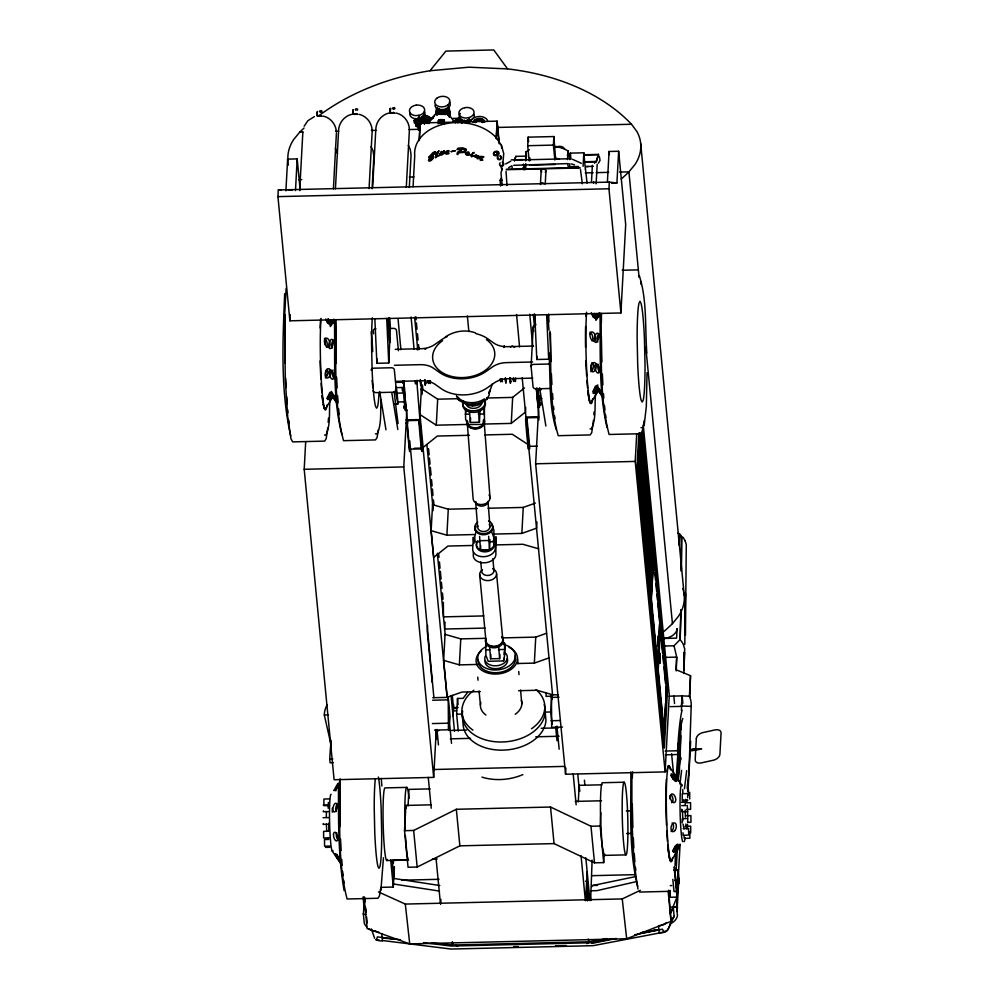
<?xml version="1.0" encoding="UTF-8"?>
<svg xmlns="http://www.w3.org/2000/svg" width="999" height="999" viewBox="0 0 999 999"><rect width="100%" height="100%" fill="white"/><g stroke="black" fill="none" stroke-linecap="round" stroke-linejoin="round"><path stroke-width="1.5" d="M684.053 653.983L684.065 655.744L684.165 653.846M334.428 319.742C335.327 357.879 332.305 397.614 341.933 434.652M335.389 319.618C336.413 359.79 333.279 401.673 343.531 440.671L375.549 439.91L377.085 437.475L378.396 429.62M335.889 319.717L336.163 363.536M338.461 784.702C338.474 819.992 338.012 855.681 344.106 890.559M339.435 781.73C340.359 820.641 337.262 861.2 347.103 899L377.972 898.263L379.42 895.966L380.656 888.548M403.534 388.998L403.708 388.012M510.514 380.282L510.489 378.134M593.568 183.254L593.656 181.593M594.655 163.249L594.742 161.576M599.999 313.561C600.611 351.436 598.426 390.509 607.005 427.497M600.973 313.436C601.997 353.609 598.863 395.479 609.103 434.478L641.121 433.728M601.373 322.615L601.46 313.524M631.892 774.774C631.905 812.886 631.393 851.423 637.974 889.073M647.052 372.639L646.328 406.318L644.205 425.374M680.981 609.777L680.144 639.497L674.038 645.791L663.124 646.041M681.343 570.891L681.668 536.663L678.496 536.85M684.015 652.335L683.89 670.317L684.552 652.197M685.376 593.906L684.827 633.928M685.426 593.156L684.802 644.492M685.439 635.277L686.276 544.455L685.014 540.596M680.881 610.127L680.144 639.497L683.041 643.693L684.702 648.875L683.865 673.488M681.268 571.116L681.605 536.788M434.54 730.119L448.451 729.782L448.226 697.364L432.779 697.727M562.487 727.072L551.673 727.334L551.448 694.904L558.441 694.742M677.784 779.844L678.284 747.627M525.237 169.443L525.324 165.022M525.636 169.568L525.749 163.674M525.811 160.727L525.986 151.873A31.893 22.902 3.1 0 1 529.445 149.788M390.247 109.515L390.234 109.902M676.248 670.953L676.71 657.117L674.038 645.791M684.79 596.828L684.889 593.781M681.093 721.266L679.445 770.167L678.134 780.906M681.443 710.576L682.155 695.891L689.41 696.203A42.27 29.421 1.9 0 1 691.183 706.405L689.023 770.803L687.25 787.2A27.148 7.93 -78.5 0 1 687.287 788.773M680.819 735.664L679.994 760.064L678.383 743.343M681.018 729.57L681.118 726.51M681.905 703.371L682.155 695.891L669.193 696.191M689.797 697.165L690.521 675.711L676.036 669.705L676.71 657.117L664.26 657.404M285.214 314.722L285.214 363.224M317.245 113.274L317.257 112.775M317.133 115.921L317.32 111.526M330.032 399.762C328.771 411.338 330.944 424.288 325.974 435.04L324.525 435.064M328.172 808.228L328.384 802.409M340.085 778.808L340.147 826.56M390.209 110.514C391.533 104.883 388.136 112.6 391.62 112.987M381.206 400.099C380.032 411.188 382.018 423.576 377.197 433.816L375.412 433.866M383.454 857.704L380.906 890.384M403.097 382.492L403.009 383.316L402.834 381.143M405.507 407.992L405.407 408.816L405.282 407.942M425.374 382.305L425.212 383.678L425 382.217M540.222 398.102L539.423 407.342A51.424 3.859 88.6 0 1 537.574 388.211M595.616 393.569C594.355 405.157 596.515 418.106 591.545 428.846L590.097 428.883M630.819 771.902C631.168 809.889 628.408 849.425 637.699 886.375M632.33 777.721L632.542 771.852M675.062 865.421L675.536 852.222M352.972 111.9L353.022 110.714M353.072 109.74L352.884 114.136C345.13 115.247 339.048 122.29 338.611 130.045L335.427 188.811M390.322 112.887L390.509 108.491M680.369 760.501L680.481 757.392M680.719 759.864L680.794 757.667M317.357 115.921L317.195 114.61M484.115 414.747L484.378 407.13L484.465 418.818L483.191 424.4L467.732 424.538L465.596 418.993L465.459 408.691M467.732 424.538L467.844 421.803M483.191 424.4L483.366 420.279M489.622 541.758L493.968 541.708L493.881 530.032L491.758 524.487M317.183 114.885L318.644 116.021M353.009 110.976L353.284 109.753M489.985 539.61L489.51 549.775L480.457 549.9L479.607 536.426M480.457 549.9L480.669 545.554M489.51 549.775L488.648 536.288M499.837 654.382L499.637 658.628L490.596 658.766L490.796 654.52M460.527 400.811L458.616 400.062L458.703 398.464M480.032 410.402L479.42 422.227L470.379 422.44L470.604 418.007M470.591 404.757L472.502 405.507L474.5 404.657L474.587 403.072M485.002 400.224L487 399.388L487.087 397.789M618.643 151.261L625.699 224.575L620.916 312.949L289.897 320.816L277.934 196.628L278.296 189.96L609.315 182.105L616.92 182.979L618.643 151.261L609.065 151.486L607.429 181.693M285.901 190.834L287.625 159.128L297.19 158.903L300.162 189.785M295.479 190.609L297.19 158.903M289.897 320.816L290.234 314.61M299.688 190.597L302.859 131.831M317.532 111.526L317.257 112.7M436.276 729.545L433.691 777.384L334.103 779.744L304.195 469.293L305.694 441.683M333.404 188.861L336.413 133.179M353.097 114.136L352.934 112.937L354.183 114.223M369.068 188.624L372.165 131.393M372.09 188.761L373.851 156.294L373.027 150.612L371.079 146.641M372.652 187.562L375.836 128.784C376.273 120.979 382.43 113.948 390.234 112.837M390.109 112.875L390.297 108.479M389.76 318.094A185.414 13.936 88.6 0 0 390.359 327.123L388.748 363.012L376.885 363.299L377.123 358.753M364.136 898.376L363.811 904.482L366.009 911.637M364.16 900.986L363.424 914.435L366.133 914.36M406.293 187.362L409.39 130.145M409.315 187.512L411.076 155.032L410.252 149.363L408.304 145.379M394.955 403.996L397.927 403.933L397.177 393.144A185.414 13.936 88.6 0 1 396.241 387.025M413.062 186.713L414.735 155.694A44.63 32.055 3.1 0 1 444.73 123.926A44.63 32.055 3.1 0 1 496.216 137.675L501.411 145.317L503.733 153.584L503.009 161.913M403.683 381.368L403.746 391.121M420.092 125.075L419.255 140.584L420.042 122.964L497.115 121.141L499.3 143.856M433.691 777.384L403.783 466.933L406.868 409.915M407.105 420.654L409.715 451.66A90.31 6.793 88.6 0 1 406.968 423.139L407.105 420.654L419.155 420.367L420.017 429.37M407.704 419.592L407.492 423.526L403.534 380.644M409.752 440.771L433.903 697.702M393.381 863.336L393.556 860.226M381.031 887.349L393.306 887.05L394.418 866.645M414.285 448.276L423.077 448.064L422.902 451.348L421.765 451.373A90.31 6.793 88.6 0 1 419.018 422.852L419.155 420.367M469.455 435.289L437.325 436.051L423.126 447.415L419.967 414.548L421.378 388.549L437.687 399.188L459.115 398.676M437.4 107.855L436.376 109.178L437.375 108.117M422.902 451.348A90.31 6.793 88.6 0 1 420.154 422.827L416.983 383.416M438.249 123.851L438.424 120.679M421.765 451.373L421.466 444.38M624.225 782.217L602.484 782.729A36.339 2.735 88.6 0 0 600.549 818.456L601.935 844.317L604.108 855.394L603.696 862.599L594.505 862.824L554.058 843.606L459.865 845.841L417.17 867.032L408.042 867.257L404.52 830.681L405.894 805.431L431.306 804.819M442.982 123.464L443.956 123.252M443.169 120.767L444.13 120.08L443.643 120.941L443.169 120.105M444.193 123.714L444.355 120.542M408.067 805.918L408.953 789.385L430.132 788.885M448.114 107.592L449.3 108.866L448.101 107.855M468.406 424.425L436.276 425.187L437.687 399.188M472.402 545.479L447.927 546.053L433.728 557.417L431.143 530.669L432.555 504.67L448.289 509.19L477.36 508.503M427.622 625.411L427.297 631.53L432.18 682.18L432.417 677.584M474.413 534.54L446.878 535.189L448.289 509.19M436.65 734.627L436.401 739.173L435.726 732.192M445.03 622.09L444.655 629.033L484.99 628.084M480.344 691.608L461.988 692.045L447.202 697.302L443.643 660.364L445.054 634.365L460.776 638.885L485.264 638.311M447.202 697.302L447.365 694.243M440.671 903.958L440.921 899.412M453.022 715.896L453.633 704.645M458.279 731.131L456.643 714.21L457.505 698.463L463.149 698.326L467.495 692.482M477.734 664.447L459.378 664.884L460.776 638.885M473.426 552.26L473.276 555.219A11.339 7.842 -5.5 0 0 484.153 562.824A11.339 7.842 -5.5 0 0 495.879 554.682L495.929 536.75L495.292 548.563A11.339 7.842 -5.5 0 1 483.553 556.718A11.339 7.842 -5.5 0 1 472.689 549.1L473.326 537.287L473.913 543.394M497.115 121.141L496.216 137.675L496.328 138.749L497.165 123.239L499.038 142.707M501.66 643.231L504.557 643.156L504.72 654.757L503.621 660.913L488.174 661.276L485.889 655.207L485.714 643.606L485.976 646.253M483.716 424.063L511.251 423.401L512.662 397.402L524.487 387.937M525.511 160.627L525.986 151.873M529.133 160.627L527.697 145.704L528.159 137.163L553.871 136.551L555.581 158.804M529.795 160.839L529.945 157.979M503.621 660.913L503.758 658.391M525.699 407.455L525.449 412.05L511.251 423.401M538.823 420.017L538.961 417.52L526.898 417.807L529.645 446.328L529.507 448.813L528.384 448.838A90.31 6.793 88.6 0 1 525.636 420.329L525.811 417.045L538.998 416.733L536.313 388.324M529.507 448.813A90.31 6.793 88.6 0 1 526.76 420.292L526.898 417.807M540.447 183.928L541.158 170.779M494.305 534.065L521.853 533.416L523.251 507.417L535.352 503.109M550.674 388.486L536.076 388.823A2.835 2.035 3.1 0 1 533.054 386.863L531.093 366.483L533.229 327.098A2.835 2.035 3.1 0 1 535.851 324.987M528.384 448.838L528.558 445.566L552.572 694.879M545.242 183.941L545.941 171.029M548.926 354.67L548.676 359.215L536.813 359.49L536.975 356.468M643.256 425.087L669.28 695.179L665.122 771.89L565.546 774.25L535.639 463.798L538.886 403.758M541.908 398.539L539.11 398.601L539.26 395.854M554.845 160.015L553.409 145.105L553.871 136.551M536.962 522.04L536.638 528.159L521.853 533.416M517.507 663.511L534.34 663.111L535.751 637.112L546.503 633.291M567.519 159.628L567.994 150.874A31.893 22.902 3.1 0 0 555.581 146.391M569.78 163.674L569.617 166.683L578.596 166.471M570.029 159.153L570.354 153.134L583.816 152.81L585.389 169.193M546.191 693.431L546.041 696.353L551.685 696.216L550.836 711.975L552.022 724.275M583.079 166.358L583.816 152.81M591.445 182.417L592.37 165.322M596.141 183.853L597.19 164.223M565.546 774.25L565.871 768.081M620.916 312.949L608.953 188.774L609.315 182.105M578.284 801.872L579.183 785.339L601.873 784.802M585.601 900.524L587.162 871.727M585.614 881.23L586.8 881.193L587.375 900.898M590.634 900.449L592.12 860.102M603.696 862.599L600.174 826.036L600.886 812.774M665.122 771.89L635.214 461.426L636.713 433.816M638.836 433.042L637.087 465.222L664.335 748.076L667.407 691.383L642.245 430.169M639.622 432.717L637.861 465.397L664.11 737.899L666.633 691.208L641.683 432.13M638.111 467.982L639.997 432.967L652.384 561.463M650.486 596.478L653.009 549.787M652.297 611.338L651.123 599.15L653.671 557.454L651.41 599.138L657.729 664.685L656.555 655.544M657.792 644.442L658.241 636.101L658.703 637.861A8.854 0.662 88.6 0 1 658.254 646.203L658.541 636.101M657.429 664.685L658.516 644.617M658.853 638.436L659.602 624.55M657.729 664.685L659.69 623.001M660.302 694.43L657.929 669.867L658.341 662.137M658.516 659.053L659.352 643.618M659.515 640.521L660.489 628.171L658.229 669.854L664.298 732.804L663.548 728.209M659.615 663.411L659.914 653.471M664.647 638.423L664.647 638.349A13.774 9.528 -5.5 0 0 677.097 628.571L676.585 638.136L662.849 638.473L664.647 638.349M663.998 732.816L664.572 722.002M664.834 717.382L665.584 703.483M665.834 698.85L665.809 686.525M664.298 732.804L666.246 691.133M678.121 533.104A10.764 7.492 1.9 0 1 679.932 534.39L679.332 545.367A15.797 10.927 -5.5 0 0 678.945 542.544M670.079 891.108L669.755 897.277L676.997 897.102L678.059 869.992L673.763 870.104M669.929 896.702L670.267 890.471M364.086 896.977L367.132 928.571L409.727 943.905L626.673 938.76L671.041 921.353L668.643 890.209M676.136 870.604L677.297 849.088M672.827 879.357L674 891.508L676.897 891.433L678.059 869.992M669.842 924A16.646 11.963 3.1 0 0 677.459 915.871L676.61 906.992L680.107 844.118M677.035 911.425L678.845 878.096M689.41 696.203L690.521 675.711M687.961 791.62L690.684 741.258M695.828 749.487C682.042 750.037 719.13 746.628 690.346 750.948M676.161 777.484L679.32 734.377M681.355 706.668L682.155 695.891L682.866 703.346M284.678 293.669C282.767 340.821 280.294 389.785 290.709 435.876M286.126 288.336L284.528 317.807L285.302 379.832L287.724 416.908L290.971 438.736L292.645 441.883L324.65 441.121L326.198 438.686L327.722 428.009M328.172 422.34L328.496 418.106M405.644 409.977L405.307 410.527A51.424 3.859 88.6 0 1 403.459 391.396L403.371 389.398M406.78 409.952L406.431 410.502A51.424 3.859 88.6 0 1 404.583 391.371L404.495 387.4L395.754 387.662M417.095 349.575L417.395 347.827L417.644 348.713M418.793 349.538L419.218 348.027M420.829 382.992L420.691 383.778L420.442 381.643M503.933 347.515L504.233 345.754L504.483 346.653M505.969 380.969L505.831 381.768L505.419 377.672M538.636 406.818L538.286 407.367A51.424 3.859 88.6 0 1 536.451 388.236M539.61 405.157L539.46 402.235L539.622 403.958M593.418 420.404L591.77 432.492L590.234 434.927L558.216 435.689C548.676 402.185 551.635 365.884 549.925 331.243M593.856 414.747L594.068 411.913M644.193 420.604L642.657 431.293M682.579 801.885L682.767 799.45M432.617 118.494L433.004 117.445M677.509 780.394L679.819 761.5M679.944 784.065L681.618 770.316M686.7 770.654L684.452 788.723M448.451 729.782L450.124 717.12L448.226 697.364M510.452 381.293L510.139 380.194M685.302 838.086L684.303 841.658M421.128 383.604L420.729 385.502L420.267 379.695M510.789 381.468L510.402 383.366L510.102 379.508M503.958 654.607L505.069 648.451L504.557 643.156M475.012 530.207L475.974 526.023M475.999 531.493L474.737 537.075L475.112 541.895L479.458 541.845M438.449 120.954L439.523 120.13L438.686 120.929C438.424 119.281 443.993 118.918 444.38 120.804M506.031 171.328L506.993 185.552M418.156 129.071L418.481 128.421M419.605 129.558L418.918 130.37L418.181 129.62M415.322 120.954L415.472 118.806M416.833 126.636L418.019 126.661L416.196 126.311L416.121 119.168M416.196 126.311L416.433 119.293M415.709 118.519L414.061 120.479L416.595 121.428L416.745 119.281M323.464 810.876L323.239 811.712L328.808 811.588M323.326 823.526L323.102 824.375L328.671 824.237M325.824 846.54L325.587 847.389L329.77 847.289M689.697 792.344L689.71 799M689.847 831.593L689.859 838.248L684.29 838.373L684.04 835.888M514.473 160.614L515.809 156.368L526.723 156.106M514.485 160.901L515.809 156.368M583.766 162.063L596.241 161.776L598.463 154.408L584.427 154.733M596.241 161.776L598.463 154.408M492.495 383.678L489.011 393.406L489.747 390.297L489.16 395.017A17.008 11.913 -5.6 0 1 472.327 404.295A17.008 11.913 -5.6 0 1 456.418 395.816M675.761 851.66L677.559 847.964M670.329 913.411L676.997 897.102M502.172 168.144L500.998 173.064L502.172 185.202M670.866 912.936L673.276 907.354L677.634 907.242M670.516 924.038L668.181 929.07A8.067 5.307 28.7 0 1 664.298 931.43L663.673 931.455A8.079 2.11 76.9 0 1 662.462 929.195L637.587 933.965M673.276 907.354L674.138 916.233L668.006 929.42A8.204 5.694 10.4 0 1 659.203 932.492L658.541 925.661A8.067 5.582 -5.5 0 0 666.483 922.552M304.133 126.236L307.879 120.704L314.385 116.608M500.549 185.989L500.149 180.27L501.336 178.097M437.699 153.297L438.336 151.898L436.388 154.995L439.011 150.687L435.839 154.508L435.564 157.805L438.261 155.632L436.188 156.656L437.35 154.333M326.024 407.854L325.075 409.465L324.051 407.642A49.163 3.696 88.6 0 1 323.289 404.096M591.595 401.673L590.646 403.284L589.635 401.461A49.163 3.696 88.6 0 1 587.961 391.246M671.728 859.877L670.841 861.4L669.879 859.677M325.986 408.054L332.068 397.889M597.652 391.708L591.57 401.86A50.762 3.821 88.6 0 1 587.874 390.946M677.572 850.449L671.703 860.064A47.977 3.609 88.6 0 1 669.829 859.639M505.956 383.341L505.432 378.846M438.486 120.817L444.368 120.679M678.159 846.977L678.733 846.103M673.726 851.91L676.897 844.992M318.219 116.221A201.573 139.448 -5.5 0 1 430.007 70.754L445.904 51.086L493.756 49.95L507.567 68.906A201.573 139.448 -5.5 0 1 631.493 124.263L636.887 131.518A60.689 41.983 -5.5 0 1 635.102 164.348L628.92 171.865A201.573 139.448 -5.5 0 1 621.228 179.021M428.034 122.777L435.127 114.348L448.426 114.036L454.632 122.14M427.972 123.489L434.115 116.433M428.796 123.489L428.359 123.027L429.233 123.489M304.058 128.034A201.573 139.448 -5.5 0 0 299.75 132.143L293.556 139.673A60.689 41.983 -5.5 0 0 287.974 160.402M663.598 631.78A201.573 139.448 -5.5 0 0 672.439 623.626L678.621 616.108A60.689 41.983 -5.5 0 0 683.828 592.607M318.918 116.209L320.404 115.397L322.003 116.184M319.255 116.284L320.417 115.634L321.678 116.259M357.317 110.327L357.704 109.291L356.456 108.679L355.282 109.316L355.819 110.34M354.67 114.435L356.156 113.611L357.742 114.398M355.007 114.498L356.168 113.849L357.43 114.473M391.895 113.174L393.381 112.35L394.967 113.137M392.232 113.249L393.394 112.6L394.655 113.224M448.851 115.322L449.862 114.261L448.838 115.584A6.244 4.483 3.1 0 0 443.231 112.288A6.244 4.483 3.1 0 0 437.237 114.648M598.451 163.162L600.049 160.352L599.288 156.219M475.224 122.502A3.721 2.572 -5.5 0 1 475.799 121.204L474.787 119.892L474.075 120.529A5.757 3.984 -5.5 0 0 473.201 122.552M679.682 844.917L678.783 848.251L675.774 852.547M425.012 349.388L426.086 348.601M505.619 163.986L510.739 161.201M508.666 167.695L511.038 166.221M482.879 119.343L480.919 120.142A3.721 2.572 -5.5 0 0 477.21 120.217L475.324 119.518L476.248 119.018A5.757 3.984 -5.5 0 1 482.005 118.881L482.879 119.343L483.104 121.741M484.69 122.278A5.757 3.984 -5.5 0 0 484.028 120.292L483.366 119.693L482.23 121.054A3.721 2.572 -5.5 0 1 482.654 122.328M438.598 120.554L439.548 120.404M438.661 120.667L439.61 120.504M664.085 931.63L664.035 931.655M445.342 336.975C454.108 331.006 465.596 329.245 475.611 332.917M404.52 830.681L413.648 830.469L456.343 809.277L550.536 807.03L590.983 826.248L600.174 826.036M510.139 381.755L511.288 381.181M378.471 891.932L405.307 904.07L622.252 898.925L640.359 890.296M510.489 347.003L512.212 346.004L514.672 347.252M443.194 120.38L444.155 120.355M443.144 120.492L444.105 120.467M534.34 663.111L549.125 657.854M660.214 653.471L659.914 663.411M320.829 112.3L322.003 111.651L321.466 110.627L319.53 111.101L320.067 112.125M393.806 109.253L394.98 108.604L394.443 107.58L392.507 108.067L393.044 109.091M635.876 881.73L596.965 890.633L590.784 890.783M635.564 876.598L591.733 885.713L591.82 886.65M591.995 943.406L616.333 938.486M634.602 934.789L658.94 929.869M513.711 165.297L568.144 163.599M641.67 932.629L650.349 930.968M653.134 930.444L655.918 929.907M613.174 938.623L591.82 942.719L451.161 946.053L423.539 942.619M664.847 931.955L593.144 945.678L451.036 949.05L382.255 940.484M431.431 942.881L452.747 945.017L588.973 941.782L607.267 938.585M642.345 932.479L659.115 929.545M690.147 749.512L695.616 748.863M416.595 124.675L414.298 122.877L414.061 120.479M586.488 166.671L588.324 166.496M430.007 70.754L468.931 67.195L507.567 68.906M331.081 744.892L324.325 715.122L328.384 714.747M592.869 885.476L597.527 885.351M452.609 118.444L459.815 118.269M299.75 132.143L302.859 132.068M335.564 131.294L338.686 131.219M371.391 130.444L376.061 130.332M408.778 129.558L419.68 129.296M497.552 127.447L631.493 124.263M527.697 145.704L553.409 145.105M567.27 155.145L570.392 155.07M584.44 155.032L598.476 154.695M511.376 159.852L523.039 159.578M516.608 160.015L568.231 158.791M583.753 161.776L596.228 161.476M529.557 165.11L555.282 164.498M522.465 168.032L525.549 167.957M585.651 166.521L593.356 166.346M506.368 169.281L578.808 167.57M506.356 169.705L580.332 167.944M298.726 179.72L301.835 179.645M409.315 177.085L413.986 176.973M585.314 172.902L593.094 172.727M596.216 172.652L608.666 172.352M619.58 172.09L628.92 171.865L639.085 277.435M500.149 180.27L502.41 180.22M611.45 183.104L616.92 182.979M277.934 196.628L608.953 188.774M622.215 270.254L637.462 269.892M390.522 328.446L393.444 328.371A2.835 2.035 3.1 0 1 396.466 330.344L398.426 350.711M395.292 349.325L421.178 348.713A19.106 13.387 -5.6 0 0 434.615 344.618L441.371 339.86A32.88 23.027 -5.6 0 1 447.115 336.576M533.553 346.041L507.042 346.678A19.106 13.387 -5.6 0 1 494.006 343.206L487.724 338.761A32.88 23.027 -5.6 0 0 476.036 333.666M394.455 365.284L420.342 364.66A19.106 13.387 -5.6 0 1 433.379 368.132L439.66 372.577A32.88 23.027 -5.6 0 0 486.014 371.478L492.782 366.72A19.106 13.387 -5.6 0 1 506.218 362.625L532.579 362M549.775 363.998L533.716 364.385A2.835 2.035 3.1 0 0 531.093 366.483M396.041 381.381L421.915 380.769A19.106 13.387 -5.6 0 1 434.965 384.24L441.246 388.686A32.88 23.027 -5.6 0 0 487.599 387.575L494.355 382.829A19.106 13.387 -5.6 0 1 507.792 378.733L532.742 378.134M396.74 382.38L402.909 382.23M397.177 393.144L404.145 392.982M541.058 389.722L538.261 389.785L539.11 398.601M486.65 398.027L512.662 397.402M398.027 401.96L404.995 401.798L404.72 398.851M406.006 419.892L420.329 419.543M405.831 423.176L406.968 423.139M419.018 422.852L420.154 422.827M525.636 420.329L526.76 420.292M640.983 427.672L642.769 427.634M484.765 434.927L512.3 434.265L527.36 444.093M409.852 449.163L421.903 448.876M529.645 446.328L537.187 446.141M304.195 469.293L403.783 466.933M535.639 463.798L635.214 461.426M488.061 508.254L523.251 507.417M495.354 544.93L522.902 544.28L538.623 548.801M483.816 615.921L443.481 616.87L443.344 602.322M502.085 637.911L535.751 637.112M657.954 646.203A8.854 0.662 88.6 0 0 658.403 637.874L658.703 637.861M485.377 649.912L489.722 649.812M498.414 649.6L504.22 649.462M518.593 690.709L536.962 690.272L552.684 694.792M432.642 700.224L448.089 699.849M551.311 697.402L559.04 697.215M458.129 707.454L453.471 707.567L452.297 695.292M453.259 708.503L456.306 708.428M453.484 710.901L456.531 710.826M670.217 706.643L681.793 706.368M456.643 714.21L462.3 714.085L463.086 722.227A41.571 28.759 -5.5 0 0 502.959 750.137A41.571 28.759 -5.5 0 0 545.966 720.254L545.179 712.112L550.836 711.975M432.367 723.563L447.814 723.201M551.036 720.754L560.302 720.529M435.589 730.793L438.698 730.719M449.562 730.469L466.645 730.057M541.183 728.283L558.254 727.884M450.374 738.835L470.554 738.361M535.776 736.812L559.065 736.251M333.204 762.699L330.095 762.774L329.732 759.015L332.842 758.953M665.134 751.048L677.559 750.761A180.382 13.561 88.6 0 1 682.03 710.202M665.496 754.807L677.921 754.507A178.546 13.424 88.6 0 1 682.767 718.506M433.741 769.505L564.647 766.395M406.843 787.387L385.102 787.899A36.339 2.735 88.6 0 0 383.291 828.358A36.339 2.735 88.6 0 0 387.412 859.477M329.47 798.9L323.888 799.038L323.901 805.694L329.483 805.556M323.226 805.057L328.796 804.932M575.224 801.398L601.535 800.773M687.849 800.224L682.267 800.361L682.255 793.706L687.836 793.568L687.612 797.739M681.48 802.334L685.651 802.234M686.4 802.784L690.571 802.684L690.596 809.327L686.413 809.427M681.73 805.631L685.913 805.531M323.089 817.719L328.659 817.582M626.398 810.938L631.068 810.826M687.574 811.625L681.992 811.75L681.755 809.265M686.738 815.746L690.921 815.646L690.933 822.302L688.149 822.364M687.924 818.493L682.354 818.631L682.13 822.789M329.183 831.218L323.614 831.343L323.626 837.999L329.195 837.861M685.114 826.348L690.684 826.223L690.696 832.866M683.179 828.596L688.761 828.458M328.708 839.435L324.525 839.535L324.55 846.19L330.12 846.053M626.673 833.541L631.331 833.428M393.693 860.014L407.667 859.677M432.517 859.09L437.175 858.978M386.725 860.551L408.466 860.039M625.849 854.882A36.339 2.735 88.6 0 1 622.252 799.849A36.339 2.735 88.6 0 1 627.01 800.911A36.339 2.735 88.6 0 1 625.849 854.882L604.108 855.394A36.339 2.735 88.6 0 0 604.795 854.307M401.723 880.194L439.011 879.307M591.695 875.686L635.327 874.649M674.6 880.369L677.509 880.306M670.292 885.601L671.703 885.564M639.547 892.057L670.416 891.32M671.191 907.117L676.61 906.992M513.636 946.627L518.294 946.54M555.569 945.778L566.433 945.554M479.408 540.671L488.449 540.534M465.222 414.173L469.58 414.135M478.284 414.048L484.09 413.998M681.605 705.993L691.183 706.405M400.512 939.747L377.397 936.875A8.092 0.974 -79.8 0 1 375.986 939.622L376.486 939.847A8.067 5.482 -13.7 0 0 378.771 940.633A8.067 5.557 -7.6 0 0 382.417 940.858L381.718 933.541M382.729 938.011L394.905 939.222M287.862 189.735L292.432 190.26M278.296 189.96L281.343 190.31M376.136 939.734L379.195 940.109M392.857 878.296L439.81 885.526M393.356 883.978L439.523 891.096M572.327 159.216L581.343 163.324M571.428 163.936L574.512 164.823M431.143 530.669L446.878 535.189M443.643 660.364L459.378 664.884M396.353 113.074C403.546 114.735 409.028 121.466 409.315 128.821M359.128 114.336C366.321 115.984 371.803 122.727 372.09 130.082M323.376 116.121C330.569 117.77 336.051 124.5 336.338 131.868M432.642 118.032L433.279 118.269M415.209 119.755L416.483 120.23M415.671 124.55L416.945 125.025L416.82 123.826M678.296 533.179L678.92 533.566M419.967 414.548L436.276 425.187M544.13 183.816L543.593 183.404A3.009 1.811 37.9 0 0 541.795 182.767L540.584 183.229A2.16 1.299 37.9 0 0 540.659 184.54M447.127 108.391L447.864 109.016M353.159 112.962L354.395 114.236M683.066 537.325L685.114 540.809M681.643 784.764L668.656 765.571A47.977 3.609 88.6 0 0 667.757 766.995M332.38 851.298L341.034 864.11M596.353 387.824L603.084 397.989M330.769 394.018L337.512 404.17M335.327 148.426L337.537 153.646M639.385 275.899C647.202 300.474 644.904 327.485 646.815 353.047M539.922 397.689L539.785 396.029M556.293 429.682C548.463 405.119 550.774 378.109 548.863 352.535M684.028 828.92L683.079 824.125M408.441 859.989L407.23 856.131M374.613 938.236L371.391 928.908M467.395 119.967L468.244 121.878M467.057 120.092L467.907 122.015M467.832 122.015L467.257 120.729L468.581 120.192L469.617 122.79M580.456 169.568L582.355 183.754M491.471 531.343L493.593 536.888L493.968 541.708M500.674 165.909L502.06 169.855M681.53 536.863L681.268 535.939A10.827 7.542 1.9 0 0 679.932 534.39M588.199 939.01L588.973 941.782M451.973 942.244L452.747 945.017L452.447 941.945M585.476 169.106L587.087 183.179M514.772 378.571L515.447 381.531L515.571 378.009M513.074 378.609L513.686 381.468L513.461 377.959M501.773 378.871L502.385 381.73L502.172 378.958M500.087 378.908L500.749 381.88L500.899 379.096M429.632 380.594L430.307 383.554L430.457 380.769M427.934 380.631L428.546 383.491L428.346 381.456M416.633 380.894L417.245 383.753L417.02 380.257M414.935 380.931L415.609 383.903L415.759 381.118M567.994 150.874L569.867 159.678M567.682 164.011L568.618 168.419M650.799 590.634L643.731 521.141A48.327 3.634 88.6 0 1 643.156 511.301L638.423 462.15M404.108 383.216L403.971 381.118M395.417 390.134L397.927 403.933M539.622 387.799L545.879 425.986M391.808 392.844L397.827 429.508M379.695 391.596L385.964 429.782M640.796 281.556L641.146 284.515M671.59 753.808L673.513 773.026M604.42 405.307L604.969 409.927M605.506 414.548L605.881 417.632M635.464 867.394L635.814 870.304M553.521 406.518L553.896 409.602M554.62 415.759L554.982 418.843M406.98 854.869L405.369 835.464M339.21 414.573L338.611 408.603M342.669 871.428L343.181 875.786M343.693 880.156L344.043 883.066M288.861 420.404L289.223 423.489M622.252 898.925L626.673 938.76M405.307 904.07L409.727 943.905M486.838 397.777L487 399.388M479.42 422.227L478.484 411.201M474.35 403.047L474.5 404.657M472.352 403.896L472.502 405.507M470.379 422.44L469.443 411.413M458.454 398.451L458.616 400.062M640.696 143.619L684.215 595.379M645.816 347.29L672.439 623.626M688.598 795.204L688.348 789.385M673.826 696.078L674.55 703.546M677.559 750.761L677.921 754.507M682.954 832.754L683.191 835.239L688.773 835.114L688.523 829.295M653.371 557.454L654.545 569.655M654.845 572.702L655.581 580.319M655.868 583.366L656.605 590.996M656.892 594.043L657.492 600.137M657.779 603.184L659.54 621.478M660.189 628.171L662.549 652.747M662.849 655.806L663.586 663.486M663.885 666.558L665.509 683.453M640.921 433.316L652.697 555.619M639.685 438.798L652.06 567.295M658.241 636.101L658.403 637.874M639.372 444.642L651.748 573.126M658.091 644.43L658.254 646.203M639.048 450.474L651.435 578.97M638.736 456.306L651.111 584.802M609.065 151.486L609.365 154.583M678.408 873.65L679.27 882.529A16.646 11.963 3.1 0 1 678.908 883.778M652.584 614.385L654.195 631.156M654.495 634.203L655.232 641.82M655.519 644.879L656.256 652.497M660.589 697.502L662.212 714.385M662.512 717.457L663.249 725.137M674.562 867.144L676.897 891.433M674.088 866.895L677.097 898.089M668.131 891.233L671.041 921.353M570.354 153.134L570.928 159.091M528.159 137.163L528.583 141.646M590.983 826.248L594.505 862.824M584.427 780.194L584.865 784.802M523.464 164.048L524.038 170.017M534.49 313.873L535.539 324.737M579.183 785.339L579.757 791.245M577.784 774.35L579.42 791.358M585.826 857.816L589.934 900.561M533.291 314.398L534.49 326.798M586.8 881.193L588.636 900.274M533.229 327.098L533.641 331.456M529.757 314.198L532.754 346.616M573.176 773.925L576.148 804.794M581.056 855.731L585.364 900.486M511.95 165.822L512.237 168.794M501.411 145.317L501.698 148.327M556.93 726.111L559.153 749.188M516.57 314.51L519.567 346.928M526.023 418.019L522.202 377.822M526.598 424.001L527.035 428.471M527.759 435.951L528.046 438.936M555.669 726.947L557.005 740.796M551.448 694.904L551.885 699.462M550.536 807.03L554.058 843.606M483.366 119.693L483.603 122.103M474.787 119.892L475.024 122.303M469.18 117.495L469.48 120.704M517.532 659.128L517.981 663.761M518.731 671.49L519.018 674.587M520.516 690.034L521.853 703.945M449.313 108.616L449.725 112.85M448.076 104.695L448.389 107.904M467.37 315.996L468.856 331.518M444.13 120.08L444.143 120.742M439.523 120.13L439.635 120.779M437.912 109.253L438.024 110.477M438.573 120.28L438.686 120.929M436.388 108.916L436.65 112M477.734 677.11L478.022 680.207M479.07 691.021L480.407 704.932M418.843 115.372L419.155 118.581M457.505 698.463L458.091 704.607M415.821 316.683L416.121 319.792M416.421 322.902L417.02 329.108M417.47 333.766L418.069 339.972M418.519 344.63L418.818 347.739M422.402 384.99L422.852 389.647M428.534 448.638L429.133 454.845M429.433 457.954L430.032 464.16M430.332 467.27L431.081 475.037M431.531 479.682L432.117 485.901M432.417 488.998L433.017 495.217M433.466 499.875L433.916 504.532M438.698 554.208L438.998 557.305M439.448 561.962L440.047 568.169M440.347 571.278L441.096 579.045M441.396 582.142L441.995 588.361M442.445 593.006L443.044 599.225M414.622 317.27L417.769 349.862M420.904 382.467L421.953 393.331M426.885 444.555L433.017 508.204M437.35 553.221L445.254 635.239M451.086 695.741L454.495 731.206M421.378 388.549L421.953 394.53M432.555 504.67L433.129 510.614M411.089 317.008L414.086 349.425M423.077 448.064L447.09 697.389M448.988 717.145L451.511 743.306M420.604 435.377L421.029 439.872M456.343 809.277L459.865 845.841M398.052 318.868L400.899 349.737M436.975 729.532L438.461 744.954M428.259 777.359L431.231 808.241M435.989 857.629L440.447 903.933M373.576 333.803L373.301 330.894A2.835 2.035 3.1 0 1 375.924 328.796M372.152 380.469L372.852 387.749M413.648 830.469L417.17 867.032M405.894 805.431L406.143 808.041M392.257 860.052L393.868 876.747M390.696 859.877L393.306 887.05M364.735 897.364L365.172 901.872M365.746 907.904L366.183 912.424M366.621 916.932L367.195 922.964M363.087 896.94L363.911 905.519M363.324 913.386L364.285 923.301A16.671 11.976 3.1 0 0 366.621 926.822M287.625 159.128L288.212 165.235M496.603 574.125L502.834 639.86M492.832 558.678L493.981 570.779M499.637 658.628L498.701 646.852L489.66 646.99L490.596 658.766M480.756 561.888L481.618 570.966M479.645 574.375L485.864 640.109A8.504 6.344 -5.4 0 0 496.253 646.103A8.504 6.344 -5.4 0 0 501.848 636.688M590.147 894.242L590.659 900.411M603.496 393.731L603.846 398.077M634.29 853.945L634.889 861.463M552.497 393.494L552.959 399.288M381.256 778.458L381.855 785.988M337.575 395.579L338.149 402.809M341.708 859.39L342.195 865.409M286.688 396.79L287.262 404.021M287.724 409.815L287.949 412.699M484.178 422.077L490.059 498.051M489.972 526.81L488.012 501.411A6.194 4.683 -4.4 0 1 481.63 506.156A6.194 4.683 -4.4 0 1 475.636 501.523L477.597 526.935M467.32 423.788L473.076 498.214A8.504 6.419 -4.4 0 0 483.504 504.32A8.504 6.419 -4.4 0 0 489.048 494.842M465.609 408.516L465.884 412.137M682.816 820.828L682.442 810.226M678.071 775.811L678.209 778.321M633.316 837.824L633.853 847.976M602.335 374.038L602.909 384.79M551.361 373.713L551.935 384.465M424.962 381.531L425.249 385.389L425.649 383.491A5.057 4.733 10.1 0 0 426.71 382.779M336.601 377.16L337.175 387.899M340.547 838.96L341.159 850.574M285.702 378.359L286.201 387.575M546.64 314.635L548.676 359.215M534.765 314.922L536.813 359.49M386.713 318.431L388.748 363.012M374.85 318.718L376.885 363.299M548.626 314.123L548.951 321.865M388.711 317.919L389.722 342.707A308.154 23.164 88.6 0 1 387.974 318.569M632.854 827.359L632.28 804.158M601.885 361.888L601.348 336.213M550.936 361.576L550.399 332.904M509.989 379.92L509.94 377.572M424.85 381.943L424.787 379.595M405.107 829.495L404.907 823.101A36.339 2.735 88.6 0 1 405.844 789.909A36.339 2.735 88.6 0 1 409.016 798.451M650.724 589.86L650.761 591.42M650.037 582.679L650.274 594.33M649.338 575.499L649.587 587.15M648.651 568.319L648.888 579.969M647.964 561.138L648.201 572.789M647.265 553.958L647.514 565.609M646.578 546.778L646.815 558.429M645.903 540.721L646.128 551.248M645.292 537.075L645.429 544.068M644.63 531.743L644.742 536.875M643.93 523.863L644.055 529.695M643.119 510.876L643.356 522.514M642.419 503.696L642.669 515.334M641.733 496.515L641.97 508.154M641.046 489.323L641.283 500.974M640.347 482.142L640.596 493.793M639.66 474.962L639.897 486.613M638.96 467.782L639.21 479.433M638.336 463.698L638.511 472.252M510.077 378.047L510.077 378.771M424.925 380.07L424.937 380.794M420.404 380.169L420.417 380.906M687.699 819.33L687.699 822.664M682.779 789.522L682.779 792.844M643.156 511.301A48.327 3.634 88.6 0 1 646.066 541.483M682.754 588.523A60.689 41.983 -5.5 0 1 683.528 591.233M371.216 331.818A44.131 3.322 88.6 0 1 372.727 351.611M486.476 339.648A31.169 21.828 -5.6 0 1 484.852 370.654A31.169 21.828 -5.6 0 1 440.921 371.69A31.169 21.828 -5.6 0 1 442.532 340.684M484.34 398.876A17.008 11.913 -5.6 0 1 457.804 397.028M481.893 402.609A7.942 5.557 -5.6 0 1 474.725 408.304A7.942 5.557 -5.6 0 1 466.258 404.42M485.027 400.474A11.364 7.967 -5.6 0 1 473.563 410.789A11.364 7.967 -5.6 0 1 463.136 400.986M485.189 402.085A11.364 7.967 -5.6 0 1 475.199 412.3A11.364 7.967 -5.6 0 1 462.812 404.682M484.315 399.775A11.339 7.942 -5.6 0 1 474.562 405.844A11.339 7.942 -5.6 0 1 463.511 402.185M440.946 114.473A5.582 4.008 3.1 0 1 443.831 114.398M440.834 114.223A5.944 4.271 3.1 0 1 445.367 114.535M439.46 114.423A5.944 4.271 3.1 0 1 445.379 114.286M440.959 114.211A5.582 4.008 3.1 0 1 445.217 114.51M438.623 114.273A5.582 4.008 3.1 0 1 446.491 114.086M438.124 113.948A6.244 4.483 3.1 0 1 448.726 115.709M438.636 114.011A5.582 4.008 3.1 0 1 447.465 114.635M437.425 114.81A5.582 4.008 3.1 0 1 443.244 111.726A5.582 4.008 3.1 0 1 448.464 115.597M436.413 114.648A6.618 4.745 3.1 0 1 444.168 111.089A6.618 4.745 3.1 0 1 449.388 116.808M436.426 114.385A6.618 4.745 3.1 0 1 444.18 110.839A6.618 4.745 3.1 0 1 449.4 116.546M437.437 114.56A5.582 4.008 3.1 0 1 443.256 111.476A5.582 4.008 3.1 0 1 448.476 115.335M454.195 121.616A5.582 1.598 67.9 0 1 455.407 122.727M453.146 121.316A6.206 1.773 67.9 0 1 455.369 122.29M453.471 121.191A6.206 1.773 67.9 0 1 455.694 122.153M454.058 121.428A5.582 1.598 67.9 0 1 455.744 122.602M455.057 121.191A5.582 1.598 67.9 0 1 457.067 122.065M454.62 121.354A6.206 1.773 67.9 0 1 457.767 122.727M454.945 121.229A6.206 1.773 67.9 0 1 458.091 122.59M455.394 121.066A5.582 1.598 67.9 0 1 457.392 121.928M456.705 120.529A5.582 1.598 67.9 0 1 459.39 122.39M456.093 120.404A6.581 1.873 67.9 0 1 459.44 121.853M456.431 120.267A6.581 1.873 67.9 0 1 459.765 121.716M457.043 120.392A5.582 1.598 67.9 0 1 459.715 122.253M458.204 120.492A5.582 1.598 67.9 0 1 461.688 122.914M457.592 120.604A6.956 1.986 67.9 0 1 461.913 122.477M460.052 119.868A5.582 1.598 67.9 0 1 462.013 122.79M461.376 119.331A5.582 1.598 67.9 0 1 463.336 122.253M461.7 119.193A5.582 1.598 67.9 0 1 463.673 122.115M459.053 118.494A7.33 2.098 67.9 0 1 460.302 117.32M462.774 120.105A7.33 2.098 67.9 0 1 463.636 121.678M459.39 118.357A7.33 2.098 67.9 0 1 460.027 117.12M464.335 120.38A5.582 1.598 67.9 0 1 465.571 122.902M465.347 120.891A7.705 2.198 67.9 0 1 466.158 122.715M465.671 120.754A7.705 2.198 67.9 0 1 466.483 122.577M464.672 120.242A5.582 1.598 67.9 0 1 465.909 122.765M466.645 120.904A5.582 1.598 67.9 0 1 467.232 122.228M437.5 113.524A5.582 4.008 3.1 0 1 443.319 110.439A5.582 4.008 3.1 0 1 448.539 114.298M436.063 114.598A6.931 4.97 3.1 0 1 444.293 109.578A6.931 4.97 3.1 0 1 449.188 116.783M444.305 109.328A6.931 4.97 3.1 0 1 449.2 116.521M436.076 114.336A6.931 4.97 3.1 0 1 440.734 109.403M437.512 113.262A5.582 4.008 3.1 0 1 443.331 110.177A5.582 4.008 3.1 0 1 448.551 114.036M437.574 112.225A5.582 4.008 3.1 0 1 438.836 110.402M445.492 109.603A5.582 4.008 3.1 0 1 447.664 111.026M446.203 108.554A7.23 5.195 3.1 0 1 449.525 115.584M436.213 114.648A7.23 5.195 3.1 0 1 439.011 108.729M446.228 108.292A7.23 5.195 3.1 0 1 449.538 115.335M436.226 114.385A7.23 5.195 3.1 0 1 439.023 108.466M437.587 111.975A5.582 4.008 3.1 0 1 438.848 110.14M445.504 109.341A5.582 4.008 3.1 0 1 448.613 112.75M446.765 108.916A5.582 4.008 3.1 0 1 448.389 110.677M426.673 122.977A5.582 2.323 -69.5 0 1 431.318 118.382M426.511 122.952A5.957 2.485 -69.5 0 1 431.88 118.706M426.198 122.827A5.957 2.485 -69.5 0 1 431.556 118.594M426.348 122.852A5.582 2.323 -69.5 0 1 430.994 118.269M424.7 123.764A5.582 2.323 -69.5 0 1 427.41 118.357A5.582 2.323 -69.5 0 1 430.119 118.406M424.525 123.826A5.957 2.485 -69.5 0 1 427.41 118.057A5.957 2.485 -69.5 0 1 430.294 118.119M424.2 123.701A5.957 2.485 -69.5 0 1 427.085 117.932A5.957 2.485 -69.5 0 1 429.982 117.994M428.871 117.383A5.582 2.323 -69.5 0 1 429.795 118.294M424.388 123.639A5.582 2.323 -69.5 0 1 428.209 117.47M423.114 123.164A5.582 2.323 -69.5 0 1 428.146 117.195M422.789 123.289A6.256 2.61 -69.5 0 1 425.824 117.233A6.256 2.61 -69.5 0 1 428.858 117.295M422.477 123.164A6.256 2.61 -69.5 0 1 425.512 117.108A6.256 2.61 -69.5 0 1 428.534 117.17M422.802 123.052A5.582 2.323 -69.5 0 1 427.834 117.083M421.341 123.888A5.582 2.323 -69.5 0 1 426.024 116.321M427.235 116.758A6.169 2.572 -69.5 0 1 427.46 117.782M421.253 122.677A6.169 2.572 -69.5 0 1 426.81 116.071M420.716 124.013A6.169 2.572 -69.5 0 1 423.501 117.033A6.169 2.572 -69.5 0 1 426.923 116.646M421.029 123.764A5.582 2.323 -69.5 0 1 423.164 117.944A5.582 2.323 -69.5 0 1 426.248 116.483M419.755 123.289A5.582 2.323 -69.5 0 1 422.277 116.995A5.582 2.323 -69.5 0 1 425.362 116.633M423.976 114.885A6.556 2.735 -69.5 0 1 425.836 115.859M419.93 126.861A6.556 2.735 -69.5 0 1 421.341 117.495M424.438 114.685A6.556 2.735 -69.5 0 1 425.761 116.833M420.254 127.085A6.556 2.735 -69.5 0 1 421.016 117.37M420.017 125.874A5.582 2.323 -69.5 0 1 419.642 125.25M419.443 123.177A5.582 2.323 -69.5 0 1 421.953 116.871M422.727 116.121A5.582 2.323 -69.5 0 1 423.464 115.684M419.955 125.599A5.582 2.323 -69.5 0 1 418.144 123.302A5.582 2.323 -69.5 0 1 419.955 117.42M423.963 114.198A6.931 2.885 -69.5 0 1 424.438 114.972M419.692 126.861A6.931 2.885 -69.5 0 1 418.856 118.232M420.292 126.211A6.931 2.885 -69.5 0 1 417.245 125.187A6.931 2.885 -69.5 0 1 418.544 118.107M418.057 124.65A5.582 2.323 -69.5 0 1 419.642 117.308M418.381 125.012A5.582 2.323 -69.5 0 1 417.707 118.057M457.904 119.318A6.956 1.986 67.9 0 1 462.25 122.34M439.672 123.327A2.235 1.548 -5.5 0 1 439.797 121.141A2.235 1.548 -5.5 0 1 442.944 121.066A2.235 1.548 -5.5 0 1 442.819 123.252M440.621 123.439A2.235 1.548 -5.5 0 1 439.51 121.079A2.235 1.548 -5.5 0 1 443.156 120.991A2.235 1.548 -5.5 0 1 441.77 123.414M424.45 111.289A7.63 5.27 -5.5 0 1 420.142 118.357L416.233 118.856A7.63 5.27 -5.5 0 1 409.852 113.162M449.338 102.023A7.605 5.257 -5.5 0 1 449.051 107.318L447.789 108.429A7.605 5.257 -5.5 0 1 439.46 109.778A7.605 5.257 -5.5 0 1 435.04 105.007M474.175 114.41A7.617 5.27 -5.5 0 1 470.317 120.454L468.456 121.016A7.617 5.27 -5.5 0 1 460.576 119.318A7.617 5.27 -5.5 0 1 460.339 113.461M475.774 122.165A3.347 2.31 -5.5 0 1 479.532 120.367A3.347 2.31 -5.5 0 1 482.305 122.602M475.599 122.502A3.347 2.31 -5.5 0 1 479.07 120.092A3.347 2.31 -5.5 0 1 482.28 122.34M470.454 121.279A8.929 6.181 -5.5 0 1 472.914 118.444L474.812 117.42A8.929 6.181 -5.5 0 1 483.703 117.208L485.502 118.144A8.929 6.181 -5.5 0 1 487.649 120.879M672.602 857.666A47.977 3.609 88.6 0 1 666.495 814.098A47.977 3.609 88.6 0 1 670.491 769.854M682.916 841.695A28.472 2.135 88.6 0 1 680.057 809.04A28.472 2.135 88.6 0 1 682.217 785.863M669.879 795.991A47.977 3.609 88.6 0 1 670.029 798.95M669.58 858.69A47.977 3.609 88.6 0 1 668.843 854.657M668.531 852.359A47.977 3.609 88.6 0 1 667.931 846.865M667.444 841.358A47.977 3.609 88.6 0 1 666.795 831.131M666.508 825.162A47.977 3.609 88.6 0 1 666.408 779.045M666.995 771.59A47.977 3.609 88.6 0 1 667.482 768.181M676.673 780.419A4.508 0.699 58.2 0 1 674 775.574A4.508 0.699 58.2 0 1 675.162 775.773A4.508 0.699 58.2 0 1 678.246 780.681M670.991 775.711A4.508 1.174 56.9 0 1 673.301 779.557M672.052 823.001A4.508 2.56 -77.3 0 1 673.538 827.047A4.508 2.56 -77.3 0 1 671.116 831.543M671.003 794.742A4.508 2.535 73.4 0 1 672.976 799.25A4.508 2.535 73.4 0 1 671.59 802.659M675.237 846.041A4.508 1.261 -60 0 1 672.602 850.848M672.002 775.424A4.508 0.699 58.2 0 1 675.449 780.756M669.63 858.765A46.466 3.496 88.6 0 1 668.905 854.844M668.718 853.533A46.466 3.496 88.6 0 1 667.769 844.592M687.549 824.437A15.734 1.186 88.6 0 1 685.863 824.063M685.401 816.945A15.734 1.186 88.6 0 1 685.227 810.139M685.252 805.032A15.734 1.186 88.6 0 1 685.564 799.375M686.75 799.65A15.734 1.186 88.6 0 1 687.05 802.197M687.312 805.494A15.734 1.186 88.6 0 1 687.699 817.457M378.371 777.022A46.466 3.496 88.6 0 1 381.156 808.865L381.693 833.466A48.689 3.659 88.6 0 1 379.882 866.807L378.996 868.331L378.022 866.62A46.466 3.496 88.6 0 1 374.762 832.729L374.225 808.116A48.689 3.659 88.6 0 1 375.274 779.432M332.305 812.137A28.472 2.135 88.6 0 1 332.355 808.129M332.917 850.461A28.472 2.135 88.6 0 1 329.695 826.086A28.472 2.135 88.6 0 1 331.106 794.38M335.839 790.883A4.508 1.261 -60 0 1 337.987 786.138M336.276 811.563A4.508 1.961 -77.3 0 1 337.312 803.958M340.322 860.439A4.508 1.174 56.9 0 1 337.262 854.482M338.124 840.234A4.508 1.998 75.8 0 1 336.75 832.642M340.209 858.228A4.508 0.699 58.2 0 1 339.585 857.217M328.209 838.198A15.734 1.186 88.6 0 1 327.597 838.061M326.71 830.569A15.734 1.186 88.6 0 1 326.411 824.038M326.323 817.319A15.734 1.186 88.6 0 1 326.473 811.638M328.758 823.201A15.734 1.186 88.6 0 1 328.771 831.031M326.998 405.045A50.762 3.821 88.6 0 1 321.616 385.239A50.762 3.821 88.6 0 1 321.041 318.394M328.059 318.756A4.758 1.236 57.4 0 1 330.794 323.926A4.758 1.236 57.4 0 1 329.033 324.088A4.758 1.236 57.4 0 1 325.686 318.968M332.505 393.144A4.758 1.324 -60.5 0 1 328.896 399.125A4.758 1.324 -60.5 0 1 327.859 397.078A4.758 1.324 -60.5 0 1 331.643 391.458M325.037 409.565A50.762 3.821 88.6 0 1 323.226 403.946M322.964 402.335A50.762 3.821 88.6 0 1 322.14 395.641M321.865 392.719A50.762 3.821 88.6 0 1 321.141 383.454M320.879 378.996A50.762 3.821 88.6 0 1 320.142 360.901M320.142 328.009A50.762 3.821 88.6 0 1 320.567 319.405M332.717 396.653A4.758 0.624 -61 0 1 330.207 400.099M330.507 398.364A4.758 0.624 -61 0 1 332.068 395.254M331.106 323.788A4.758 0.724 58.7 0 1 328.409 318.893M330.369 320.005A4.758 0.724 58.7 0 1 331.031 321.004M330.956 394.568A4.758 0.624 -61 0 1 328.072 399.425M325.886 319.792A4.758 1.236 57.4 0 1 327.572 322.889M326.873 369.243A4.758 2.672 -77.6 0 1 327.734 373.726A4.758 2.672 -77.6 0 1 325.299 377.872M324.413 338.411A4.758 2.635 73.7 0 1 327.035 342.52A4.758 2.635 73.7 0 1 326.373 346.94M329.77 392.382A4.758 1.324 -60.5 0 1 326.873 398.301M327.472 320.067A4.758 0.724 58.7 0 1 328.783 322.14M329.37 323.189A4.758 0.724 58.7 0 1 329.845 324.151M323.027 402.535A49.163 3.696 88.6 0 1 322.227 395.966M334.29 319.443A4.758 0.624 -61 0 1 332.417 323.351A4.758 0.624 -61 0 1 330.219 326.561M330.207 325.062A4.758 0.624 -61 0 1 333.516 319.243M326.124 377.372A30.12 2.26 88.6 0 1 325.686 370.404M325.262 344.593A30.12 2.26 88.6 0 1 325.487 338.436M332.792 323.401A4.758 1.324 -60.5 0 1 334.041 321.278M332.217 348.164A4.758 2.035 -77.6 0 1 333.291 340.122M337.187 400.574A4.758 1.236 57.4 0 1 333.541 394.917M334.141 378.484A4.758 2.073 76 0 1 332.267 373.763A4.758 2.073 76 0 1 333.154 370.055M372.327 317.807A51.511 3.871 88.6 0 0 371.553 344.543L372.127 370.579A49.163 3.696 88.6 0 0 375.574 406.431L376.598 408.241L377.535 406.63A51.511 3.871 88.6 0 0 378.958 393.806M592.569 398.863A50.762 3.821 88.6 0 1 587.2 379.058A50.762 3.821 88.6 0 1 586.625 312.2M594.355 313.536A4.758 1.236 57.4 0 1 595.854 318.743A4.758 1.236 57.4 0 1 591.271 312.787M598.076 386.95A4.758 1.324 -60.5 0 1 594.093 393.231A4.758 1.324 -60.5 0 1 594.043 389.473A4.758 1.324 -60.5 0 1 598.051 385.152M587.562 387.912A50.762 3.821 88.6 0 1 586.95 380.494M586.625 375.811A50.762 3.821 88.6 0 1 585.901 360.614M585.551 347.365A50.762 3.821 88.6 0 1 585.589 326.523M585.963 316.146A50.762 3.821 88.6 0 1 586.138 313.224M597.677 391.508A4.758 0.624 -61 0 1 595.791 393.918M595.779 392.969A4.758 0.624 -61 0 1 597.639 389.061M596.69 317.607A4.758 0.724 58.7 0 1 594.318 313.524M595.941 313.811A4.758 0.724 58.7 0 1 596.603 314.822M596.54 388.386A4.758 0.624 -61 0 1 593.643 393.244M592.132 314.648A4.758 1.236 57.4 0 1 593.431 317.557M591.833 362.662A4.758 2.672 -77.6 0 1 593.394 366.933A4.758 2.672 -77.6 0 1 590.871 371.678M589.984 332.23A4.758 2.635 73.7 0 1 592.607 336.338A4.758 2.635 73.7 0 1 591.945 340.746M595.354 386.201A4.758 1.324 -60.5 0 1 593.131 391.208M593.056 313.886A4.758 0.724 58.7 0 1 595.416 317.969M599.862 313.249A4.758 0.624 -61 0 1 598.001 317.17A4.758 0.624 -61 0 1 595.804 320.379M595.779 318.881A4.758 0.624 -61 0 1 599.1 313.062M594.555 341.396A4.758 2.035 -77.6 0 1 596.366 333.591A4.758 2.035 -77.6 0 1 598.601 337.724A4.758 2.035 -77.6 0 1 594.904 342.045M591.708 371.191A30.12 2.26 88.6 0 1 591.271 364.223M598.376 317.207A4.758 1.324 -60.5 0 1 599.612 315.085M597.802 341.97A4.758 2.035 -77.6 0 1 598.863 333.941M602.072 393.668A4.758 1.236 57.4 0 1 599.113 388.736M599.725 372.302A4.758 2.073 76 0 1 598.289 364.273M324.325 715.122A36.801 25.087 -12.8 0 1 327.173 704.807M378.821 932.129A8.067 5.582 -5.5 0 1 377.11 931.692M376.336 931.368A8.067 5.582 -5.5 0 1 374.987 930.544M457.579 946.428A9.378 4.533 -3.7 0 1 455.794 944.867M589.61 941.682A9.416 4.558 -3.7 0 1 586.725 943.68M674.138 916.233A9.953 7.143 3.1 0 1 672.827 918.156M672.377 918.581A9.953 7.143 3.1 0 1 671.877 918.98M373.439 931.043A16.671 11.976 3.1 0 1 368.981 928.82M522.827 774.625A43.619 30.182 -8.8 0 1 481.968 777.11M330.944 752.172A178.546 13.424 88.6 0 1 331.206 749.425M329.732 759.015A180.382 13.561 88.6 0 1 331.119 740.296M493.194 540.584A8.979 6.706 -5.4 0 1 484.89 550.761A8.979 6.706 -5.4 0 1 477.697 540.746M493.306 541.72A8.979 6.706 -5.4 0 1 486.163 551.81A8.979 6.706 -5.4 0 1 476.81 543.506M502.285 636.538A8.979 6.706 -5.4 0 1 495.142 646.64A8.979 6.706 -5.4 0 1 485.801 638.336M502.397 637.674A8.979 6.706 -5.4 0 1 495.254 647.764A8.979 6.706 -5.4 0 1 485.914 639.46M492.619 568.668A8.504 6.344 -5.4 0 1 494.892 577.797A8.504 6.344 -5.4 0 1 482.442 579.208A8.504 6.344 -5.4 0 1 482.342 569.83M493.269 568.468A6.194 4.633 -5.4 0 1 488.386 575.461A6.194 4.633 -5.4 0 1 481.893 569.755M554.944 158.067A31.893 22.902 3.1 0 1 559.353 159.128M558.241 147.377A4.495 3.234 3.1 0 1 560.564 147.328M555.831 147.465A5.17 3.721 3.1 0 1 564.622 148.926M558.416 147.228A4.046 2.91 3.1 0 1 561.5 147.44M500.124 156.443A1.498 1.461 -19.3 0 1 500.749 158.304A1.498 1.461 -19.3 0 1 498.888 159.103A1.498 1.461 -19.3 0 1 497.939 157.38M503.121 162.7A2.098 2.035 -19.3 0 1 503.146 165.597A2.098 2.035 -19.3 0 1 500.174 165.659A2.098 2.035 -19.3 0 1 500.162 162.775M502.185 162.188A2.098 2.035 -19.3 0 1 502.684 162.387M502.947 163.424A1.498 1.461 -19.3 0 1 502.947 164.885M502.41 165.422A1.498 1.461 -19.3 0 1 500.599 165.235M495.054 152.31A2.098 2.098 0 0 1 497.739 151.398A2.098 2.098 0 0 1 498.888 153.983A2.098 2.098 0 0 1 496.403 155.345M495.816 152.285A1.498 1.498 0 0 1 498.264 152.71A1.498 1.498 0 0 1 496.928 154.808M499.925 155.732A2.098 2.035 -19.3 0 1 501.286 158.541A2.098 2.035 -19.3 0 1 498.201 159.428A2.098 2.035 -19.3 0 1 497.902 156.306M541.795 172.028A2.398 1.723 3.1 0 1 541.92 169.593A2.398 1.723 3.1 0 1 545.304 169.78A2.398 1.723 3.1 0 1 545.179 172.215M506.268 381.581A5.057 4.733 10.1 0 1 505.144 380.919M398.114 423.501A308.154 23.164 88.6 0 1 394.193 391.745M373.127 390.659A2.835 2.035 3.1 0 0 376.148 392.632L393.668 392.207A2.835 2.035 3.1 0 0 396.303 390.109L394.33 369.73A2.835 2.035 3.1 0 0 391.308 367.769L373.801 368.181A2.835 2.035 3.1 0 0 371.166 370.292M548.975 330.032A308.154 23.164 88.6 0 1 547.902 314.772M484.34 419.243A8.979 6.768 -4.4 0 1 476.436 427.759A8.979 6.768 -4.4 0 1 466.645 421.079M484.428 420.354A8.979 6.768 -4.4 0 1 475.349 428.946A8.979 6.768 -4.4 0 1 467.12 420.442M491.808 524.55A8.979 6.768 -4.4 0 1 484.715 534.715A8.979 6.768 -4.4 0 1 475.312 526.273M488.561 520.979A8.979 6.768 -4.4 0 1 490.934 530.731A8.979 6.768 -4.4 0 1 477.772 532.105A8.979 6.768 -4.4 0 1 477.697 522.102M483.816 423.738A8.504 6.419 -4.4 0 1 473.239 428.384M471.216 427.759A8.504 6.419 -4.4 0 1 467.42 423.888M489.248 524.475A6.194 4.683 -4.4 0 1 484.403 531.518A6.194 4.683 -4.4 0 1 477.859 525.724M508.966 647.34A20.792 14.386 -5.5 0 1 513.161 667.682A20.792 14.386 -5.5 0 1 483.466 671.316A20.792 14.386 -5.5 0 1 481.443 650.711M544.18 704.67A41.571 28.759 -5.5 0 1 505.432 741.82A41.571 28.759 -5.5 0 1 462.687 711.063M521.353 700.224A20.792 14.386 -5.5 0 1 515.234 714.297M485.926 714.997A20.792 14.386 -5.5 0 1 480.856 702.409M536.101 689.697A41.571 28.759 -5.5 0 1 531.543 728.746M472.939 730.144A41.571 28.759 -5.5 0 1 473.863 690.222M507.367 658.491A11.339 7.842 -5.5 0 1 497.39 668.568A11.339 7.842 -5.5 0 1 485.039 661.063M504.358 652.185A11.339 7.842 -5.5 0 1 498.576 665.484A11.339 7.842 -5.5 0 1 485.264 656.168M515.122 655.806A18.819 13.024 -5.5 0 1 498.563 672.527A18.819 13.024 -5.5 0 1 478.046 660.064M503.633 644.455A18.819 13.024 -5.5 0 1 512.15 663.386A18.819 13.024 -5.5 0 1 483.154 666.72A18.819 13.024 -5.5 0 1 486.376 646.44M402.41 388.623C402.472 394.68 402.909 386.625 402.41 388.623M404.108 406.268C404.17 412.337 404.607 404.283 404.108 406.268M540.496 403.034C540.546 409.103 540.996 401.011 540.496 403.034M644.38 524.85C644.73 538.049 645.092 519.005 644.38 524.85M444.393 152.697L441.645 155.082L442.295 153.059C433.404 161.888 445.691 145.429 440.097 153.958L439.997 154.595L444.205 150.637L442.757 153.809L444.393 152.697M446.253 152.835C451.898 152.173 447.927 155.207 445.104 153.746C445.229 149.113 453.221 150.25 446.253 152.835M469.805 154.483C468.281 156.818 462.699 153.721 466.933 152.11C470.691 150.637 467.894 155.132 469.805 154.483M473.826 155.769L471.503 156.818L470.541 154.77L472.839 153.584L471.453 155.619L473.826 155.769M479.32 158.004C475.112 161.076 478.583 155.057 476.348 156.905C473.926 158.941 474.55 153.446 476.773 155.132C474.75 157.005 476.211 156.056 478.671 155.769C480.369 156.731 475.686 158.504 479.32 158.004M479.732 158.229L480.394 160.377L482.879 160.102L480.944 159.278L483.866 156.793L480.881 156.306L480.207 156.918L481.356 157.442L479.732 158.229M696.34 738.536L695.192 759.752A6.543 4.246 -25.3 0 0 701.123 762.936L713.486 760.202A6.543 4.246 -25.3 0 0 719.917 754.282L721.066 733.066A6.543 4.246 -25.3 0 0 715.122 729.894L702.759 732.629A6.543 4.246 -25.3 0 0 696.34 738.536M467.744 153.684C466.67 156.468 465.072 152.085 468.469 152.772L467.744 153.684M435.689 152.098L431.118 157.218C437.275 153.521 430.881 163.012 428.671 160.851C426.985 160.19 435.926 150.325 431.805 156.094L434.79 152.847L428.683 157.48L432.692 152.835L434.94 151.573L435.689 152.098M466.308 150L464.435 152.335L458.941 152.822C456.306 157.792 456.356 150.936 459.528 151.199L461.863 149.063L456.968 149.588L458.129 148.139L462.649 147.827L465.984 148.988A2.922 2.035 4.9 0 1 466.308 150M334.016 790.484C336.8 791.37 342.245 774.038 334.016 790.484M465.522 150.15C465.084 152.148 459.802 152.56 460.277 151.386L461.575 151.236L460.514 151.161L462.275 149.076L465.522 150.15M429.92 159.191C430.606 161.463 435.689 154.445 430.794 157.755L429.92 159.191M473.101 152.71C473.439 154.733 475.437 151.436 473.101 152.71M446.466 152.198L448.364 150.886L446.466 152.198M639.984 301.473L639.048 303.084A51.511 3.871 88.6 0 0 637.137 338.361L637.699 364.385A49.163 3.696 88.6 0 0 641.146 400.237L642.17 402.06L643.119 400.449A51.511 3.871 88.6 0 0 645.029 365.172L644.455 339.136A49.163 3.696 88.6 0 0 641.008 303.284L639.984 301.473M451.186 151.611L455.332 150.687L451.186 151.611M437.162 98.002L435.901 99.126A7.605 5.257 -5.5 0 0 437.475 105.919A7.605 5.257 -5.5 0 0 447.477 105.232L448.738 104.108A7.605 5.257 -5.5 0 0 447.165 97.315A7.605 5.257 -5.5 0 0 437.162 98.002M464.772 107.68L462.912 108.254A7.617 5.27 -5.5 0 0 459.34 114.935A7.617 5.27 -5.5 0 0 468.156 117.807L470.005 117.245A7.617 5.27 -5.5 0 0 473.588 110.552A7.617 5.27 -5.5 0 0 464.772 107.68M416.208 105.157L414.273 105.582A7.63 5.27 -5.5 0 0 409.503 111.339A7.63 5.27 -5.5 0 0 415.921 115.659L419.842 115.147A7.63 5.27 -5.5 0 0 424.612 109.403A7.63 5.27 -5.5 0 0 418.194 105.082L416.208 105.157M671.515 775.886A4.508 1.174 56.9 0 0 676.111 781.505A4.508 1.174 56.9 0 0 673.776 775.636A4.508 1.174 56.9 0 0 671.515 775.886M675.212 830.206A4.508 2.56 -77.3 0 0 674.837 822.939A4.508 2.56 -77.3 0 0 671.003 828.72A4.508 2.56 -77.3 0 0 675.212 830.206M675.386 850.786A4.508 1.261 -60 0 0 677.996 844.267A4.508 1.261 -60 0 0 673.688 849.35A4.508 1.261 -60 0 0 675.386 850.786M670.391 795.828A4.508 2.535 73.4 0 0 673.713 802.659A4.508 2.535 73.4 0 0 674.999 796.378A4.508 2.535 73.4 0 0 670.391 795.828M335.789 855.406A4.508 0.699 58.2 0 0 339.985 861.3A4.508 0.699 58.2 0 0 337.35 855.644A4.508 0.699 58.2 0 0 335.789 855.406M333.491 834.24A4.508 1.998 75.8 0 0 336.488 840.996A4.508 1.998 75.8 0 0 337.1 834.565A4.508 1.998 75.8 0 0 333.491 834.24M336.089 810.414A4.508 1.961 -77.3 0 0 336.163 803.246A4.508 1.961 -77.3 0 0 332.892 809.153A4.508 1.961 -77.3 0 0 336.089 810.414M329.545 376.448A4.758 2.672 -77.6 0 0 329.146 368.781A4.758 2.672 -77.6 0 0 325.15 374.912A4.758 2.672 -77.6 0 0 329.545 376.448M324.513 340.097A4.758 2.635 73.7 0 0 327.972 347.315A4.758 2.635 73.7 0 0 329.32 340.709A4.758 2.635 73.7 0 0 324.513 340.097M331.755 394.53A4.758 0.724 58.7 0 0 336.114 400.786A4.758 0.724 58.7 0 0 333.379 394.817A4.758 0.724 58.7 0 0 331.755 394.53M329.333 372.152A4.758 2.073 76 0 0 332.455 379.283A4.758 2.073 76 0 0 333.079 372.515A4.758 2.073 76 0 0 329.333 372.152M332.018 346.928A4.758 2.035 -77.6 0 0 332.093 339.373A4.758 2.035 -77.6 0 0 328.708 345.629A4.758 2.035 -77.6 0 0 332.018 346.928M595.129 370.254A4.758 2.672 -77.6 0 0 594.717 362.6A4.758 2.672 -77.6 0 0 590.734 368.718A4.758 2.672 -77.6 0 0 595.129 370.254M590.084 333.903A4.758 2.635 73.7 0 0 593.543 341.121A4.758 2.635 73.7 0 0 594.892 334.515A4.758 2.635 73.7 0 0 590.084 333.903M597.34 388.336A4.758 0.724 58.7 0 0 601.685 394.593A4.758 0.724 58.7 0 0 598.95 388.623A4.758 0.724 58.7 0 0 597.34 388.336M594.917 365.959A4.758 2.073 76 0 0 598.026 373.102A4.758 2.073 76 0 0 598.663 366.333A4.758 2.073 76 0 0 594.917 365.959M494.555 154.72A1.498 1.498 0 0 0 497.052 153.996A1.498 1.498 0 0 0 495.179 152.198A1.498 1.498 0 0 0 494.555 154.72M494.105 155.157A2.098 2.098 0 0 0 497.589 154.146A2.098 2.098 0 0 0 494.967 151.636A2.098 2.098 0 0 0 494.105 155.157"/></g></svg>
